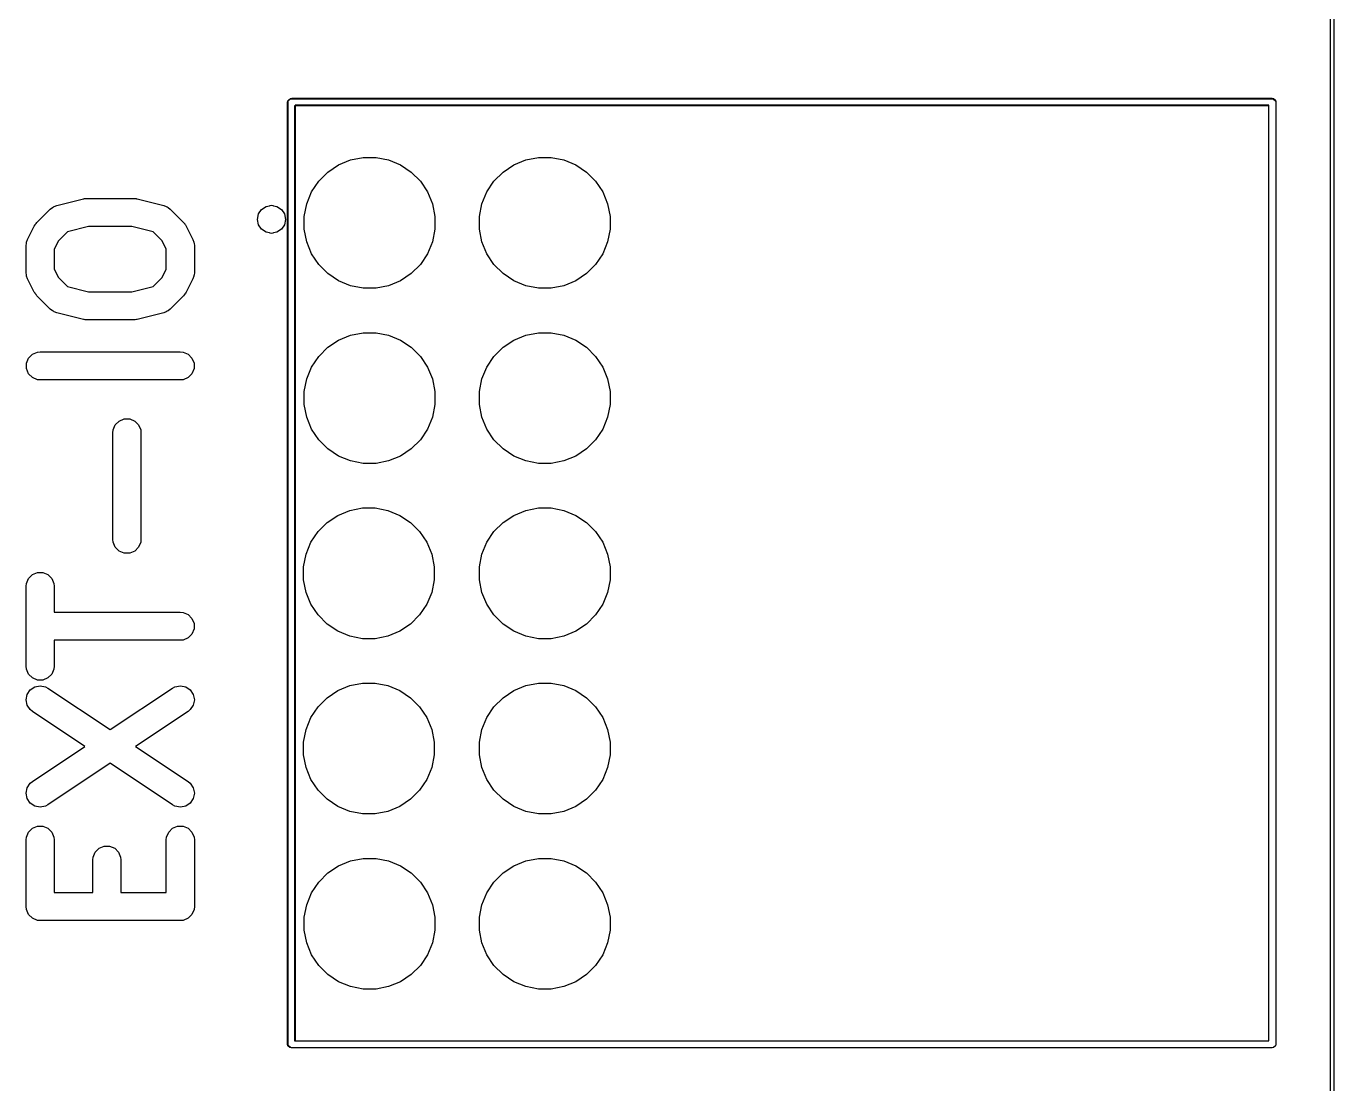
# Model space of a CAD drawing. Header units: inches. Extents: x 0.38 to 8.15, y -7.81 to -0.59.
# Drawn here: x 7.375 to 8.109, y -1.854 to -1.26 of the extents above; entities that cross this region are included whole.
import ezdxf

# ---------------------------------------------------------------- set-up
doc = ezdxf.new("R2010")
doc.units = ezdxf.units.IN
doc.header["$MEASUREMENT"] = 0
for name, color, linetype, true_color in [('B.Cu', 153, 'CONTINUOUS', 0x4d7fc4), ('B.Silkscreen', 31, 'CONTINUOUS', 0xe8b2a7), ('Edge.Cuts', 254, 'CONTINUOUS', 0xd0d2cd), ('F.Cu', 13, 'CONTINUOUS', 0xc83434), ('F.Silkscreen', 41, 'CONTINUOUS', 0xf2eda1)]:
    doc.layers.add(name, color=color, linetype=linetype, true_color=true_color)

msp = doc.modelspace()

# ---------------------------------------------------------------- linework, layer by layer
at = {"layer": 'B.Cu', "linetype": 'CONTINUOUS'}
for p, q in [((7.55012, -1.33772), (7.55681, -1.33496)), ((7.55681, -1.33496), (7.5639, -1.33354)), ((7.5639, -1.33354), (7.57114, -1.33354)), ((7.57114, -1.33354), (7.57823, -1.33496)), ((7.57823, -1.33496), (7.58492, -1.33772)), ((7.64855, -1.33772), (7.65523, -1.33496)), ((7.65523, -1.33496), (7.66233, -1.33354)), ((7.66233, -1.33354), (7.66956, -1.33354)), ((7.66956, -1.33354), (7.67666, -1.33496)), ((7.67666, -1.33496), (7.68334, -1.33772)), ((7.53899, -1.34686), (7.5441, -1.34174)), ((7.5441, -1.34174), (7.55012, -1.33772)), ((7.58492, -1.33772), (7.59093, -1.34174)), ((7.59093, -1.34174), (7.59605, -1.34686)), ((7.63741, -1.34686), (7.64253, -1.34174)), ((7.64253, -1.34174), (7.64855, -1.33772)), ((7.68334, -1.33772), (7.68936, -1.34174)), ((7.68936, -1.34174), (7.69448, -1.34686)), ((7.53497, -1.35288), (7.53899, -1.34686)), ((7.59605, -1.34686), (7.60007, -1.35288)), ((7.63339, -1.35288), (7.63741, -1.34686)), ((7.69448, -1.34686), (7.6985, -1.35288)), ((7.5322, -1.35956), (7.53497, -1.35288)), ((7.60007, -1.35288), (7.60284, -1.35956)), ((7.63062, -1.35956), (7.63339, -1.35288)), ((7.6985, -1.35288), (7.70127, -1.35956)), ((7.53079, -1.36666), (7.5322, -1.35956)), ((7.60284, -1.35956), (7.60425, -1.36666)), ((7.62921, -1.36666), (7.63062, -1.35956)), ((7.70127, -1.35956), (7.70268, -1.36666)), ((7.53079, -1.37389), (7.53079, -1.36666)), ((7.60425, -1.36666), (7.60425, -1.37389)), ((7.62921, -1.37389), (7.62921, -1.36666)), ((7.70268, -1.36666), (7.70268, -1.37389)), ((7.5322, -1.38099), (7.53079, -1.37389)), ((7.53497, -1.38767), (7.5322, -1.38099)), ((7.60284, -1.38099), (7.60007, -1.38767)), ((7.60425, -1.37389), (7.60284, -1.38099)), ((7.63062, -1.38099), (7.62921, -1.37389)), ((7.63339, -1.38767), (7.63062, -1.38099)), ((7.70127, -1.38099), (7.6985, -1.38767)), ((7.70268, -1.37389), (7.70127, -1.38099)), ((7.53899, -1.39369), (7.53497, -1.38767)), ((7.60007, -1.38767), (7.59605, -1.39369)), ((7.63741, -1.39369), (7.63339, -1.38767)), ((7.6985, -1.38767), (7.69448, -1.39369)), ((7.5441, -1.39881), (7.53899, -1.39369)), ((7.59605, -1.39369), (7.59093, -1.39881)), ((7.64253, -1.39881), (7.63741, -1.39369)), ((7.69448, -1.39369), (7.68936, -1.39881)), ((7.55012, -1.40283), (7.5441, -1.39881)), ((7.55681, -1.4056), (7.55012, -1.40283)), ((7.58492, -1.40283), (7.57823, -1.4056)), ((7.59093, -1.39881), (7.58492, -1.40283)), ((7.64855, -1.40283), (7.64253, -1.39881)), ((7.65523, -1.4056), (7.64855, -1.40283)), ((7.68334, -1.40283), (7.67666, -1.4056)), ((7.68936, -1.39881), (7.68334, -1.40283)), ((7.5639, -1.40701), (7.55681, -1.4056)), ((7.57114, -1.40701), (7.5639, -1.40701)), ((7.57823, -1.4056), (7.57114, -1.40701)), ((7.66233, -1.40701), (7.65523, -1.4056)), ((7.66956, -1.40701), (7.66233, -1.40701)), ((7.67666, -1.4056), (7.66956, -1.40701)), ((7.55681, -1.43338), (7.5639, -1.43197)), ((7.5639, -1.43197), (7.57114, -1.43197)), ((7.57114, -1.43197), (7.57823, -1.43338)), ((7.65523, -1.43338), (7.66233, -1.43197)), ((7.66233, -1.43197), (7.66956, -1.43197)), ((7.66956, -1.43197), (7.67666, -1.43338)), ((7.5441, -1.44017), (7.55012, -1.43615)), ((7.55012, -1.43615), (7.55681, -1.43338)), ((7.57823, -1.43338), (7.58492, -1.43615)), ((7.58492, -1.43615), (7.59093, -1.44017)), ((7.64253, -1.44017), (7.64855, -1.43615)), ((7.64855, -1.43615), (7.65523, -1.43338)), ((7.67666, -1.43338), (7.68334, -1.43615)), ((7.68334, -1.43615), (7.68936, -1.44017)), ((7.53497, -1.4513), (7.53899, -1.44529)), ((7.53899, -1.44529), (7.5441, -1.44017)), ((7.59093, -1.44017), (7.59605, -1.44529)), ((7.59605, -1.44529), (7.60007, -1.4513)), ((7.63339, -1.4513), (7.63741, -1.44529)), ((7.63741, -1.44529), (7.64253, -1.44017)), ((7.68936, -1.44017), (7.69448, -1.44529)), ((7.69448, -1.44529), (7.6985, -1.4513)), ((7.5322, -1.45799), (7.53497, -1.4513)), ((7.60007, -1.4513), (7.60284, -1.45799)), ((7.63062, -1.45799), (7.63339, -1.4513)), ((7.6985, -1.4513), (7.70127, -1.45799)), ((7.53079, -1.46508), (7.5322, -1.45799)), ((7.60284, -1.45799), (7.60425, -1.46508)), ((7.62921, -1.46508), (7.63062, -1.45799)), ((7.70127, -1.45799), (7.70268, -1.46508)), ((7.53079, -1.47232), (7.53079, -1.46508)), ((7.60425, -1.46508), (7.60425, -1.47232)), ((7.62921, -1.47232), (7.62921, -1.46508)), ((7.70268, -1.46508), (7.70268, -1.47232)), ((7.5322, -1.47942), (7.53079, -1.47232)), ((7.60425, -1.47232), (7.60284, -1.47942)), ((7.63062, -1.47942), (7.62921, -1.47232)), ((7.70268, -1.47232), (7.70127, -1.47942)), ((7.53497, -1.4861), (7.5322, -1.47942)), ((7.60284, -1.47942), (7.60007, -1.4861)), ((7.63339, -1.4861), (7.63062, -1.47942)), ((7.70127, -1.47942), (7.6985, -1.4861)), ((7.53899, -1.49212), (7.53497, -1.4861)), ((7.60007, -1.4861), (7.59605, -1.49212)), ((7.63741, -1.49212), (7.63339, -1.4861)), ((7.6985, -1.4861), (7.69448, -1.49212)), ((7.5441, -1.49723), (7.53899, -1.49212)), ((7.55012, -1.50125), (7.5441, -1.49723)), ((7.59093, -1.49723), (7.58492, -1.50125)), ((7.59605, -1.49212), (7.59093, -1.49723)), ((7.64253, -1.49723), (7.63741, -1.49212)), ((7.64855, -1.50125), (7.64253, -1.49723)), ((7.68936, -1.49723), (7.68334, -1.50125)), ((7.69448, -1.49212), (7.68936, -1.49723)), ((7.55681, -1.50402), (7.55012, -1.50125)), ((7.5639, -1.50543), (7.55681, -1.50402)), ((7.57114, -1.50543), (7.5639, -1.50543)), ((7.57823, -1.50402), (7.57114, -1.50543)), ((7.58492, -1.50125), (7.57823, -1.50402)), ((7.65523, -1.50402), (7.64855, -1.50125)), ((7.66233, -1.50543), (7.65523, -1.50402)), ((7.66956, -1.50543), (7.66233, -1.50543)), ((7.67666, -1.50402), (7.66956, -1.50543)), ((7.68334, -1.50125), (7.67666, -1.50402)), ((7.54371, -1.53859), (7.54973, -1.53457)), ((7.54973, -1.53457), (7.55641, -1.53181)), ((7.55641, -1.53181), (7.56351, -1.53039)), ((7.56351, -1.53039), (7.57074, -1.53039)), ((7.57074, -1.53039), (7.57784, -1.53181)), ((7.57784, -1.53181), (7.58452, -1.53457)), ((7.58452, -1.53457), (7.59054, -1.53859)), ((7.64253, -1.53859), (7.64855, -1.53457)), ((7.64855, -1.53457), (7.65523, -1.53181)), ((7.65523, -1.53181), (7.66233, -1.53039)), ((7.66233, -1.53039), (7.66956, -1.53039)), ((7.66956, -1.53039), (7.67666, -1.53181)), ((7.67666, -1.53181), (7.68334, -1.53457)), ((7.68334, -1.53457), (7.68936, -1.53859)), ((7.53859, -1.54371), (7.54371, -1.53859)), ((7.59054, -1.53859), (7.59566, -1.54371)), ((7.63741, -1.54371), (7.64253, -1.53859)), ((7.68936, -1.53859), (7.69448, -1.54371)), ((7.53181, -1.55641), (7.53457, -1.54973)), ((7.53457, -1.54973), (7.53859, -1.54371)), ((7.59566, -1.54371), (7.59968, -1.54973)), ((7.59968, -1.54973), (7.60245, -1.55641)), ((7.63062, -1.55641), (7.63339, -1.54973)), ((7.63339, -1.54973), (7.63741, -1.54371)), ((7.69448, -1.54371), (7.6985, -1.54973)), ((7.6985, -1.54973), (7.70127, -1.55641)), ((7.53039, -1.56351), (7.53181, -1.55641)), ((7.60245, -1.55641), (7.60386, -1.56351)), ((7.62921, -1.56351), (7.63062, -1.55641)), ((7.70127, -1.55641), (7.70268, -1.56351)), ((7.53039, -1.57074), (7.53039, -1.56351)), ((7.60386, -1.56351), (7.60386, -1.57074)), ((7.62921, -1.57074), (7.62921, -1.56351)), ((7.70268, -1.56351), (7.70268, -1.57074)), ((7.53181, -1.57784), (7.53039, -1.57074)), ((7.60386, -1.57074), (7.60245, -1.57784)), ((7.63062, -1.57784), (7.62921, -1.57074)), ((7.70268, -1.57074), (7.70127, -1.57784)), ((7.53457, -1.58452), (7.53181, -1.57784)), ((7.60245, -1.57784), (7.59968, -1.58452)), ((7.63339, -1.58452), (7.63062, -1.57784)), ((7.70127, -1.57784), (7.6985, -1.58452)), ((7.53859, -1.59054), (7.53457, -1.58452)), ((7.59968, -1.58452), (7.59566, -1.59054)), ((7.63741, -1.59054), (7.63339, -1.58452)), ((7.6985, -1.58452), (7.69448, -1.59054)), ((7.54371, -1.59566), (7.53859, -1.59054)), ((7.59566, -1.59054), (7.59054, -1.59566)), ((7.64253, -1.59566), (7.63741, -1.59054)), ((7.69448, -1.59054), (7.68936, -1.59566)), ((7.54973, -1.59968), (7.54371, -1.59566)), ((7.55641, -1.60245), (7.54973, -1.59968)), ((7.58452, -1.59968), (7.57784, -1.60245)), ((7.59054, -1.59566), (7.58452, -1.59968)), ((7.64855, -1.59968), (7.64253, -1.59566)), ((7.65523, -1.60245), (7.64855, -1.59968)), ((7.68334, -1.59968), (7.67666, -1.60245)), ((7.68936, -1.59566), (7.68334, -1.59968)), ((7.56351, -1.60386), (7.55641, -1.60245)), ((7.57074, -1.60386), (7.56351, -1.60386)), ((7.57784, -1.60245), (7.57074, -1.60386)), ((7.66233, -1.60386), (7.65523, -1.60245)), ((7.66956, -1.60386), (7.66233, -1.60386)), ((7.67666, -1.60245), (7.66956, -1.60386)), ((7.54973, -1.633), (7.55641, -1.63023)), ((7.55641, -1.63023), (7.56351, -1.62882)), ((7.56351, -1.62882), (7.57074, -1.62882)), ((7.57074, -1.62882), (7.57784, -1.63023)), ((7.57784, -1.63023), (7.58452, -1.633)), ((7.64855, -1.633), (7.65523, -1.63023)), ((7.65523, -1.63023), (7.66233, -1.62882)), ((7.66233, -1.62882), (7.66956, -1.62882)), ((7.66956, -1.62882), (7.67666, -1.63023)), ((7.67666, -1.63023), (7.68334, -1.633)), ((7.53859, -1.64214), (7.54371, -1.63702)), ((7.54371, -1.63702), (7.54973, -1.633)), ((7.58452, -1.633), (7.59054, -1.63702)), ((7.59054, -1.63702), (7.59566, -1.64214)), ((7.63741, -1.64214), (7.64253, -1.63702)), ((7.64253, -1.63702), (7.64855, -1.633)), ((7.68334, -1.633), (7.68936, -1.63702)), ((7.68936, -1.63702), (7.69448, -1.64214)), ((7.53457, -1.64815), (7.53859, -1.64214)), ((7.59566, -1.64214), (7.59968, -1.64815)), ((7.63339, -1.64815), (7.63741, -1.64214)), ((7.69448, -1.64214), (7.6985, -1.64815)), ((7.53181, -1.65484), (7.53457, -1.64815)), ((7.59968, -1.64815), (7.60245, -1.65484)), ((7.63062, -1.65484), (7.63339, -1.64815)), ((7.6985, -1.64815), (7.70127, -1.65484)), ((7.53039, -1.66193), (7.53181, -1.65484)), ((7.60245, -1.65484), (7.60386, -1.66193)), ((7.62921, -1.66193), (7.63062, -1.65484)), ((7.70127, -1.65484), (7.70268, -1.66193)), ((7.53039, -1.66917), (7.53039, -1.66193)), ((7.60386, -1.66193), (7.60386, -1.66917)), ((7.62921, -1.66917), (7.62921, -1.66193)), ((7.70268, -1.66193), (7.70268, -1.66917)), ((7.53181, -1.67627), (7.53039, -1.66917)), ((7.60386, -1.66917), (7.60245, -1.67627)), ((7.63062, -1.67627), (7.62921, -1.66917)), ((7.70268, -1.66917), (7.70127, -1.67627)), ((7.53457, -1.68295), (7.53181, -1.67627)), ((7.60245, -1.67627), (7.59968, -1.68295)), ((7.63339, -1.68295), (7.63062, -1.67627)), ((7.70127, -1.67627), (7.6985, -1.68295)), ((7.53859, -1.68897), (7.53457, -1.68295)), ((7.54371, -1.69408), (7.53859, -1.68897)), ((7.59566, -1.68897), (7.59054, -1.69408)), ((7.59968, -1.68295), (7.59566, -1.68897)), ((7.63741, -1.68897), (7.63339, -1.68295)), ((7.64253, -1.69408), (7.63741, -1.68897)), ((7.69448, -1.68897), (7.68936, -1.69408)), ((7.6985, -1.68295), (7.69448, -1.68897)), ((7.54973, -1.6981), (7.54371, -1.69408)), ((7.59054, -1.69408), (7.58452, -1.6981)), ((7.64855, -1.6981), (7.64253, -1.69408)), ((7.68936, -1.69408), (7.68334, -1.6981)), ((7.55641, -1.70087), (7.54973, -1.6981)), ((7.56351, -1.70228), (7.55641, -1.70087)), ((7.57074, -1.70228), (7.56351, -1.70228)), ((7.57784, -1.70087), (7.57074, -1.70228)), ((7.58452, -1.6981), (7.57784, -1.70087)), ((7.65523, -1.70087), (7.64855, -1.6981)), ((7.66233, -1.70228), (7.65523, -1.70087)), ((7.66956, -1.70228), (7.66233, -1.70228)), ((7.67666, -1.70087), (7.66956, -1.70228)), ((7.68334, -1.6981), (7.67666, -1.70087)), ((7.5441, -1.73544), (7.55012, -1.73143)), ((7.55012, -1.73143), (7.55681, -1.72866)), ((7.55681, -1.72866), (7.5639, -1.72724)), ((7.5639, -1.72724), (7.57114, -1.72724)), ((7.57114, -1.72724), (7.57823, -1.72866)), ((7.57823, -1.72866), (7.58492, -1.73143)), ((7.58492, -1.73143), (7.59093, -1.73544)), ((7.64253, -1.73544), (7.64855, -1.73143)), ((7.64855, -1.73143), (7.65523, -1.72866)), ((7.65523, -1.72866), (7.66233, -1.72724)), ((7.66233, -1.72724), (7.66956, -1.72724)), ((7.66956, -1.72724), (7.67666, -1.72866)), ((7.67666, -1.72866), (7.68334, -1.73143)), ((7.68334, -1.73143), (7.68936, -1.73544)), ((7.53497, -1.74658), (7.53899, -1.74056)), ((7.53899, -1.74056), (7.5441, -1.73544)), ((7.59093, -1.73544), (7.59605, -1.74056)), ((7.59605, -1.74056), (7.60007, -1.74658)), ((7.63339, -1.74658), (7.63741, -1.74056)), ((7.63741, -1.74056), (7.64253, -1.73544)), ((7.68936, -1.73544), (7.69448, -1.74056)), ((7.69448, -1.74056), (7.6985, -1.74658)), ((7.5322, -1.75326), (7.53497, -1.74658)), ((7.60007, -1.74658), (7.60284, -1.75326)), ((7.63062, -1.75326), (7.63339, -1.74658)), ((7.6985, -1.74658), (7.70127, -1.75326)), ((7.53079, -1.76036), (7.5322, -1.75326)), ((7.60284, -1.75326), (7.60425, -1.76036)), ((7.62921, -1.76036), (7.63062, -1.75326)), ((7.70127, -1.75326), (7.70268, -1.76036)), ((7.53079, -1.76759), (7.53079, -1.76036)), ((7.60425, -1.76036), (7.60425, -1.76759)), ((7.62921, -1.76759), (7.62921, -1.76036)), ((7.70268, -1.76036), (7.70268, -1.76759)), ((7.5322, -1.77469), (7.53079, -1.76759)), ((7.60425, -1.76759), (7.60284, -1.77469)), ((7.63062, -1.77469), (7.62921, -1.76759)), ((7.70268, -1.76759), (7.70127, -1.77469)), ((7.53497, -1.78138), (7.5322, -1.77469)), ((7.60284, -1.77469), (7.60007, -1.78138)), ((7.63339, -1.78138), (7.63062, -1.77469)), ((7.70127, -1.77469), (7.6985, -1.78138)), ((7.53899, -1.78739), (7.53497, -1.78138)), ((7.60007, -1.78138), (7.59605, -1.78739)), ((7.63741, -1.78739), (7.63339, -1.78138)), ((7.6985, -1.78138), (7.69448, -1.78739)), ((7.5441, -1.79251), (7.53899, -1.78739)), ((7.55012, -1.79653), (7.5441, -1.79251)), ((7.59093, -1.79251), (7.58492, -1.79653)), ((7.59605, -1.78739), (7.59093, -1.79251)), ((7.64253, -1.79251), (7.63741, -1.78739)), ((7.64855, -1.79653), (7.64253, -1.79251)), ((7.68936, -1.79251), (7.68334, -1.79653)), ((7.69448, -1.78739), (7.68936, -1.79251)), ((7.55681, -1.7993), (7.55012, -1.79653)), ((7.5639, -1.80071), (7.55681, -1.7993)), ((7.57823, -1.7993), (7.57114, -1.80071)), ((7.58492, -1.79653), (7.57823, -1.7993)), ((7.65523, -1.7993), (7.64855, -1.79653)), ((7.66233, -1.80071), (7.65523, -1.7993)), ((7.67666, -1.7993), (7.66956, -1.80071)), ((7.68334, -1.79653), (7.67666, -1.7993)), ((7.57114, -1.80071), (7.5639, -1.80071)), ((7.66956, -1.80071), (7.66233, -1.80071))]:
    msp.add_line(p, q, dxfattribs=at)
at = {"layer": 'B.Silkscreen', "linetype": 'CONTINUOUS'}
for p, q in [((7.522, -1.30141), (7.52307, -1.30035)), ((7.52307, -1.30035), (7.52382, -1.3002)), ((7.52382, -1.3002), (8.07461, -1.3002)), ((8.07461, -1.3002), (8.07536, -1.30035)), ((8.07536, -1.30035), (8.07642, -1.30141)), ((7.52185, -1.30217), (7.522, -1.30141)), ((7.52185, -1.83169), (7.52185, -1.30217)), ((7.52579, -1.30413), (7.52579, -1.82972)), ((8.07264, -1.30413), (7.52579, -1.30413)), ((8.07264, -1.82972), (8.07264, -1.30413)), ((8.07642, -1.30141), (8.07657, -1.30217)), ((8.07657, -1.30217), (8.07657, -1.83169)), ((7.522, -1.83245), (7.52185, -1.83169)), ((7.52307, -1.83351), (7.522, -1.83245)), ((7.52382, -1.83366), (7.52307, -1.83351)), ((8.07461, -1.83366), (7.52382, -1.83366)), ((7.52579, -1.82972), (8.07264, -1.82972)), ((8.07536, -1.83351), (8.07461, -1.83366)), ((8.07642, -1.83245), (8.07536, -1.83351)), ((8.07657, -1.83169), (8.07642, -1.83245))]:
    msp.add_line(p, q, dxfattribs=at)
at = {"layer": 'Edge.Cuts', "linetype": 'CONTINUOUS'}
for p, q in [((8.10728, -7.81201), (8.10728, -0.59154)), ((8.10925, -0.59055), (8.10925, -7.81299))]:
    msp.add_line(p, q, dxfattribs=at)
at = {"layer": 'F.Cu', "linetype": 'CONTINUOUS'}
for p, q in [((7.55012, -1.33772), (7.55681, -1.33496)), ((7.55681, -1.33496), (7.5639, -1.33354)), ((7.5639, -1.33354), (7.57114, -1.33354)), ((7.57114, -1.33354), (7.57823, -1.33496)), ((7.57823, -1.33496), (7.58492, -1.33772)), ((7.64855, -1.33772), (7.65523, -1.33496)), ((7.65523, -1.33496), (7.66233, -1.33354)), ((7.66233, -1.33354), (7.66956, -1.33354)), ((7.66956, -1.33354), (7.67666, -1.33496)), ((7.67666, -1.33496), (7.68334, -1.33772)), ((7.53899, -1.34686), (7.5441, -1.34174)), ((7.5441, -1.34174), (7.55012, -1.33772)), ((7.58492, -1.33772), (7.59093, -1.34174)), ((7.59093, -1.34174), (7.59605, -1.34686)), ((7.63741, -1.34686), (7.64253, -1.34174)), ((7.64253, -1.34174), (7.64855, -1.33772)), ((7.68334, -1.33772), (7.68936, -1.34174)), ((7.68936, -1.34174), (7.69448, -1.34686)), ((7.53497, -1.35288), (7.53899, -1.34686)), ((7.59605, -1.34686), (7.60007, -1.35288)), ((7.63339, -1.35288), (7.63741, -1.34686)), ((7.69448, -1.34686), (7.6985, -1.35288)), ((7.5322, -1.35956), (7.53497, -1.35288)), ((7.60007, -1.35288), (7.60284, -1.35956)), ((7.63062, -1.35956), (7.63339, -1.35288)), ((7.6985, -1.35288), (7.70127, -1.35956)), ((7.53079, -1.36666), (7.5322, -1.35956)), ((7.60284, -1.35956), (7.60425, -1.36666)), ((7.62921, -1.36666), (7.63062, -1.35956)), ((7.70127, -1.35956), (7.70268, -1.36666)), ((7.53079, -1.37389), (7.53079, -1.36666)), ((7.60425, -1.36666), (7.60425, -1.37389)), ((7.62921, -1.37389), (7.62921, -1.36666)), ((7.70268, -1.36666), (7.70268, -1.37389)), ((7.5322, -1.38099), (7.53079, -1.37389)), ((7.53497, -1.38767), (7.5322, -1.38099)), ((7.60284, -1.38099), (7.60007, -1.38767)), ((7.60425, -1.37389), (7.60284, -1.38099)), ((7.63062, -1.38099), (7.62921, -1.37389)), ((7.63339, -1.38767), (7.63062, -1.38099)), ((7.70127, -1.38099), (7.6985, -1.38767)), ((7.70268, -1.37389), (7.70127, -1.38099)), ((7.53899, -1.39369), (7.53497, -1.38767)), ((7.60007, -1.38767), (7.59605, -1.39369)), ((7.63741, -1.39369), (7.63339, -1.38767)), ((7.6985, -1.38767), (7.69448, -1.39369)), ((7.5441, -1.39881), (7.53899, -1.39369)), ((7.59605, -1.39369), (7.59093, -1.39881)), ((7.64253, -1.39881), (7.63741, -1.39369)), ((7.69448, -1.39369), (7.68936, -1.39881)), ((7.55012, -1.40283), (7.5441, -1.39881)), ((7.55681, -1.4056), (7.55012, -1.40283)), ((7.58492, -1.40283), (7.57823, -1.4056)), ((7.59093, -1.39881), (7.58492, -1.40283)), ((7.64855, -1.40283), (7.64253, -1.39881)), ((7.65523, -1.4056), (7.64855, -1.40283)), ((7.68334, -1.40283), (7.67666, -1.4056)), ((7.68936, -1.39881), (7.68334, -1.40283)), ((7.5639, -1.40701), (7.55681, -1.4056)), ((7.57114, -1.40701), (7.5639, -1.40701)), ((7.57823, -1.4056), (7.57114, -1.40701)), ((7.66233, -1.40701), (7.65523, -1.4056)), ((7.66956, -1.40701), (7.66233, -1.40701)), ((7.67666, -1.4056), (7.66956, -1.40701)), ((7.55681, -1.43338), (7.5639, -1.43197)), ((7.5639, -1.43197), (7.57114, -1.43197)), ((7.57114, -1.43197), (7.57823, -1.43338)), ((7.65523, -1.43338), (7.66233, -1.43197)), ((7.66233, -1.43197), (7.66956, -1.43197)), ((7.66956, -1.43197), (7.67666, -1.43338)), ((7.5441, -1.44017), (7.55012, -1.43615)), ((7.55012, -1.43615), (7.55681, -1.43338)), ((7.57823, -1.43338), (7.58492, -1.43615)), ((7.58492, -1.43615), (7.59093, -1.44017)), ((7.64253, -1.44017), (7.64855, -1.43615)), ((7.64855, -1.43615), (7.65523, -1.43338)), ((7.67666, -1.43338), (7.68334, -1.43615)), ((7.68334, -1.43615), (7.68936, -1.44017)), ((7.53497, -1.4513), (7.53899, -1.44529)), ((7.53899, -1.44529), (7.5441, -1.44017)), ((7.59093, -1.44017), (7.59605, -1.44529)), ((7.59605, -1.44529), (7.60007, -1.4513)), ((7.63339, -1.4513), (7.63741, -1.44529)), ((7.63741, -1.44529), (7.64253, -1.44017)), ((7.68936, -1.44017), (7.69448, -1.44529)), ((7.69448, -1.44529), (7.6985, -1.4513)), ((7.5322, -1.45799), (7.53497, -1.4513)), ((7.60007, -1.4513), (7.60284, -1.45799)), ((7.63062, -1.45799), (7.63339, -1.4513)), ((7.6985, -1.4513), (7.70127, -1.45799)), ((7.53079, -1.46508), (7.5322, -1.45799)), ((7.60284, -1.45799), (7.60425, -1.46508)), ((7.62921, -1.46508), (7.63062, -1.45799)), ((7.70127, -1.45799), (7.70268, -1.46508)), ((7.53079, -1.47232), (7.53079, -1.46508)), ((7.60425, -1.46508), (7.60425, -1.47232)), ((7.62921, -1.47232), (7.62921, -1.46508)), ((7.70268, -1.46508), (7.70268, -1.47232)), ((7.5322, -1.47942), (7.53079, -1.47232)), ((7.60425, -1.47232), (7.60284, -1.47942)), ((7.63062, -1.47942), (7.62921, -1.47232)), ((7.70268, -1.47232), (7.70127, -1.47942)), ((7.53497, -1.4861), (7.5322, -1.47942)), ((7.60284, -1.47942), (7.60007, -1.4861)), ((7.63339, -1.4861), (7.63062, -1.47942)), ((7.70127, -1.47942), (7.6985, -1.4861)), ((7.53899, -1.49212), (7.53497, -1.4861)), ((7.60007, -1.4861), (7.59605, -1.49212)), ((7.63741, -1.49212), (7.63339, -1.4861)), ((7.6985, -1.4861), (7.69448, -1.49212)), ((7.5441, -1.49723), (7.53899, -1.49212)), ((7.55012, -1.50125), (7.5441, -1.49723)), ((7.59093, -1.49723), (7.58492, -1.50125)), ((7.59605, -1.49212), (7.59093, -1.49723)), ((7.64253, -1.49723), (7.63741, -1.49212)), ((7.64855, -1.50125), (7.64253, -1.49723)), ((7.68936, -1.49723), (7.68334, -1.50125)), ((7.69448, -1.49212), (7.68936, -1.49723)), ((7.55681, -1.50402), (7.55012, -1.50125)), ((7.5639, -1.50543), (7.55681, -1.50402)), ((7.57114, -1.50543), (7.5639, -1.50543)), ((7.57823, -1.50402), (7.57114, -1.50543)), ((7.58492, -1.50125), (7.57823, -1.50402)), ((7.65523, -1.50402), (7.64855, -1.50125)), ((7.66233, -1.50543), (7.65523, -1.50402)), ((7.66956, -1.50543), (7.66233, -1.50543)), ((7.67666, -1.50402), (7.66956, -1.50543)), ((7.68334, -1.50125), (7.67666, -1.50402)), ((7.54371, -1.53859), (7.54973, -1.53457)), ((7.54973, -1.53457), (7.55641, -1.53181)), ((7.55641, -1.53181), (7.56351, -1.53039)), ((7.56351, -1.53039), (7.57074, -1.53039)), ((7.57074, -1.53039), (7.57784, -1.53181)), ((7.57784, -1.53181), (7.58452, -1.53457)), ((7.58452, -1.53457), (7.59054, -1.53859)), ((7.64253, -1.53859), (7.64855, -1.53457)), ((7.64855, -1.53457), (7.65523, -1.53181)), ((7.65523, -1.53181), (7.66233, -1.53039)), ((7.66233, -1.53039), (7.66956, -1.53039)), ((7.66956, -1.53039), (7.67666, -1.53181)), ((7.67666, -1.53181), (7.68334, -1.53457)), ((7.68334, -1.53457), (7.68936, -1.53859)), ((7.53859, -1.54371), (7.54371, -1.53859)), ((7.59054, -1.53859), (7.59566, -1.54371)), ((7.63741, -1.54371), (7.64253, -1.53859)), ((7.68936, -1.53859), (7.69448, -1.54371)), ((7.53181, -1.55641), (7.53457, -1.54973)), ((7.53457, -1.54973), (7.53859, -1.54371)), ((7.59566, -1.54371), (7.59968, -1.54973)), ((7.59968, -1.54973), (7.60245, -1.55641)), ((7.63062, -1.55641), (7.63339, -1.54973)), ((7.63339, -1.54973), (7.63741, -1.54371)), ((7.69448, -1.54371), (7.6985, -1.54973)), ((7.6985, -1.54973), (7.70127, -1.55641)), ((7.53039, -1.56351), (7.53181, -1.55641)), ((7.60245, -1.55641), (7.60386, -1.56351)), ((7.62921, -1.56351), (7.63062, -1.55641)), ((7.70127, -1.55641), (7.70268, -1.56351)), ((7.53039, -1.57074), (7.53039, -1.56351)), ((7.60386, -1.56351), (7.60386, -1.57074)), ((7.62921, -1.57074), (7.62921, -1.56351)), ((7.70268, -1.56351), (7.70268, -1.57074)), ((7.53181, -1.57784), (7.53039, -1.57074)), ((7.60386, -1.57074), (7.60245, -1.57784)), ((7.63062, -1.57784), (7.62921, -1.57074)), ((7.70268, -1.57074), (7.70127, -1.57784)), ((7.53457, -1.58452), (7.53181, -1.57784)), ((7.60245, -1.57784), (7.59968, -1.58452)), ((7.63339, -1.58452), (7.63062, -1.57784)), ((7.70127, -1.57784), (7.6985, -1.58452)), ((7.53859, -1.59054), (7.53457, -1.58452)), ((7.59968, -1.58452), (7.59566, -1.59054)), ((7.63741, -1.59054), (7.63339, -1.58452)), ((7.6985, -1.58452), (7.69448, -1.59054)), ((7.54371, -1.59566), (7.53859, -1.59054)), ((7.59566, -1.59054), (7.59054, -1.59566)), ((7.64253, -1.59566), (7.63741, -1.59054)), ((7.69448, -1.59054), (7.68936, -1.59566)), ((7.54973, -1.59968), (7.54371, -1.59566)), ((7.55641, -1.60245), (7.54973, -1.59968)), ((7.58452, -1.59968), (7.57784, -1.60245)), ((7.59054, -1.59566), (7.58452, -1.59968)), ((7.64855, -1.59968), (7.64253, -1.59566)), ((7.65523, -1.60245), (7.64855, -1.59968)), ((7.68334, -1.59968), (7.67666, -1.60245)), ((7.68936, -1.59566), (7.68334, -1.59968)), ((7.56351, -1.60386), (7.55641, -1.60245)), ((7.57074, -1.60386), (7.56351, -1.60386)), ((7.57784, -1.60245), (7.57074, -1.60386)), ((7.66233, -1.60386), (7.65523, -1.60245)), ((7.66956, -1.60386), (7.66233, -1.60386)), ((7.67666, -1.60245), (7.66956, -1.60386)), ((7.54973, -1.633), (7.55641, -1.63023)), ((7.55641, -1.63023), (7.56351, -1.62882)), ((7.56351, -1.62882), (7.57074, -1.62882)), ((7.57074, -1.62882), (7.57784, -1.63023)), ((7.57784, -1.63023), (7.58452, -1.633)), ((7.64855, -1.633), (7.65523, -1.63023)), ((7.65523, -1.63023), (7.66233, -1.62882)), ((7.66233, -1.62882), (7.66956, -1.62882)), ((7.66956, -1.62882), (7.67666, -1.63023)), ((7.67666, -1.63023), (7.68334, -1.633)), ((7.53859, -1.64214), (7.54371, -1.63702)), ((7.54371, -1.63702), (7.54973, -1.633)), ((7.58452, -1.633), (7.59054, -1.63702)), ((7.59054, -1.63702), (7.59566, -1.64214)), ((7.63741, -1.64214), (7.64253, -1.63702)), ((7.64253, -1.63702), (7.64855, -1.633)), ((7.68334, -1.633), (7.68936, -1.63702)), ((7.68936, -1.63702), (7.69448, -1.64214)), ((7.53457, -1.64815), (7.53859, -1.64214)), ((7.59566, -1.64214), (7.59968, -1.64815)), ((7.63339, -1.64815), (7.63741, -1.64214)), ((7.69448, -1.64214), (7.6985, -1.64815)), ((7.53181, -1.65484), (7.53457, -1.64815)), ((7.59968, -1.64815), (7.60245, -1.65484)), ((7.63062, -1.65484), (7.63339, -1.64815)), ((7.6985, -1.64815), (7.70127, -1.65484)), ((7.53039, -1.66193), (7.53181, -1.65484)), ((7.60245, -1.65484), (7.60386, -1.66193)), ((7.62921, -1.66193), (7.63062, -1.65484)), ((7.70127, -1.65484), (7.70268, -1.66193)), ((7.53039, -1.66917), (7.53039, -1.66193)), ((7.60386, -1.66193), (7.60386, -1.66917)), ((7.62921, -1.66917), (7.62921, -1.66193)), ((7.70268, -1.66193), (7.70268, -1.66917)), ((7.53181, -1.67627), (7.53039, -1.66917)), ((7.60386, -1.66917), (7.60245, -1.67627)), ((7.63062, -1.67627), (7.62921, -1.66917)), ((7.70268, -1.66917), (7.70127, -1.67627)), ((7.53457, -1.68295), (7.53181, -1.67627)), ((7.60245, -1.67627), (7.59968, -1.68295)), ((7.63339, -1.68295), (7.63062, -1.67627)), ((7.70127, -1.67627), (7.6985, -1.68295)), ((7.53859, -1.68897), (7.53457, -1.68295)), ((7.54371, -1.69408), (7.53859, -1.68897)), ((7.59566, -1.68897), (7.59054, -1.69408)), ((7.59968, -1.68295), (7.59566, -1.68897)), ((7.63741, -1.68897), (7.63339, -1.68295)), ((7.64253, -1.69408), (7.63741, -1.68897)), ((7.69448, -1.68897), (7.68936, -1.69408)), ((7.6985, -1.68295), (7.69448, -1.68897)), ((7.54973, -1.6981), (7.54371, -1.69408)), ((7.59054, -1.69408), (7.58452, -1.6981)), ((7.64855, -1.6981), (7.64253, -1.69408)), ((7.68936, -1.69408), (7.68334, -1.6981)), ((7.55641, -1.70087), (7.54973, -1.6981)), ((7.56351, -1.70228), (7.55641, -1.70087)), ((7.57074, -1.70228), (7.56351, -1.70228)), ((7.57784, -1.70087), (7.57074, -1.70228)), ((7.58452, -1.6981), (7.57784, -1.70087)), ((7.65523, -1.70087), (7.64855, -1.6981)), ((7.66233, -1.70228), (7.65523, -1.70087)), ((7.66956, -1.70228), (7.66233, -1.70228)), ((7.67666, -1.70087), (7.66956, -1.70228)), ((7.68334, -1.6981), (7.67666, -1.70087)), ((7.5441, -1.73544), (7.55012, -1.73143)), ((7.55012, -1.73143), (7.55681, -1.72866)), ((7.55681, -1.72866), (7.5639, -1.72724)), ((7.5639, -1.72724), (7.57114, -1.72724)), ((7.57114, -1.72724), (7.57823, -1.72866)), ((7.57823, -1.72866), (7.58492, -1.73143)), ((7.58492, -1.73143), (7.59093, -1.73544)), ((7.64253, -1.73544), (7.64855, -1.73143)), ((7.64855, -1.73143), (7.65523, -1.72866)), ((7.65523, -1.72866), (7.66233, -1.72724)), ((7.66233, -1.72724), (7.66956, -1.72724)), ((7.66956, -1.72724), (7.67666, -1.72866)), ((7.67666, -1.72866), (7.68334, -1.73143)), ((7.68334, -1.73143), (7.68936, -1.73544)), ((7.53497, -1.74658), (7.53899, -1.74056)), ((7.53899, -1.74056), (7.5441, -1.73544)), ((7.59093, -1.73544), (7.59605, -1.74056)), ((7.59605, -1.74056), (7.60007, -1.74658)), ((7.63339, -1.74658), (7.63741, -1.74056)), ((7.63741, -1.74056), (7.64253, -1.73544)), ((7.68936, -1.73544), (7.69448, -1.74056)), ((7.69448, -1.74056), (7.6985, -1.74658)), ((7.5322, -1.75326), (7.53497, -1.74658)), ((7.60007, -1.74658), (7.60284, -1.75326)), ((7.63062, -1.75326), (7.63339, -1.74658)), ((7.6985, -1.74658), (7.70127, -1.75326)), ((7.53079, -1.76036), (7.5322, -1.75326)), ((7.60284, -1.75326), (7.60425, -1.76036)), ((7.62921, -1.76036), (7.63062, -1.75326)), ((7.70127, -1.75326), (7.70268, -1.76036)), ((7.53079, -1.76759), (7.53079, -1.76036)), ((7.60425, -1.76036), (7.60425, -1.76759)), ((7.62921, -1.76759), (7.62921, -1.76036)), ((7.70268, -1.76036), (7.70268, -1.76759)), ((7.5322, -1.77469), (7.53079, -1.76759)), ((7.60425, -1.76759), (7.60284, -1.77469)), ((7.63062, -1.77469), (7.62921, -1.76759)), ((7.70268, -1.76759), (7.70127, -1.77469)), ((7.53497, -1.78138), (7.5322, -1.77469)), ((7.60284, -1.77469), (7.60007, -1.78138)), ((7.63339, -1.78138), (7.63062, -1.77469)), ((7.70127, -1.77469), (7.6985, -1.78138)), ((7.53899, -1.78739), (7.53497, -1.78138)), ((7.60007, -1.78138), (7.59605, -1.78739)), ((7.63741, -1.78739), (7.63339, -1.78138)), ((7.6985, -1.78138), (7.69448, -1.78739)), ((7.5441, -1.79251), (7.53899, -1.78739)), ((7.55012, -1.79653), (7.5441, -1.79251)), ((7.59093, -1.79251), (7.58492, -1.79653)), ((7.59605, -1.78739), (7.59093, -1.79251)), ((7.64253, -1.79251), (7.63741, -1.78739)), ((7.64855, -1.79653), (7.64253, -1.79251)), ((7.68936, -1.79251), (7.68334, -1.79653)), ((7.69448, -1.78739), (7.68936, -1.79251)), ((7.55681, -1.7993), (7.55012, -1.79653)), ((7.5639, -1.80071), (7.55681, -1.7993)), ((7.57823, -1.7993), (7.57114, -1.80071)), ((7.58492, -1.79653), (7.57823, -1.7993)), ((7.65523, -1.7993), (7.64855, -1.79653)), ((7.66233, -1.80071), (7.65523, -1.7993)), ((7.67666, -1.7993), (7.66956, -1.80071)), ((7.68334, -1.79653), (7.67666, -1.7993)), ((7.57114, -1.80071), (7.5639, -1.80071)), ((7.66956, -1.80071), (7.66233, -1.80071))]:
    msp.add_line(p, q, dxfattribs=at)
at = {"layer": 'F.Silkscreen', "linetype": 'CONTINUOUS'}
for p, q in [((7.52146, -1.30256), (7.52161, -1.30181)), ((7.52146, -1.83169), (7.52146, -1.30256)), ((7.52161, -1.30181), (7.52267, -1.30074)), ((7.52267, -1.30074), (7.52343, -1.30059)), ((7.52343, -1.30059), (8.07461, -1.30059)), ((7.52539, -1.30453), (7.52539, -1.82972)), ((8.07264, -1.30453), (7.52539, -1.30453)), ((8.07264, -1.82972), (8.07264, -1.30453)), ((8.07461, -1.30059), (8.07536, -1.30074)), ((8.07536, -1.30074), (8.07642, -1.30181)), ((8.07642, -1.30181), (8.07657, -1.30256)), ((8.07657, -1.30256), (8.07657, -1.83169)), ((7.3918, -1.36052), (7.4068, -1.35677)), ((7.4068, -1.35677), (7.40706, -1.35673)), ((7.40706, -1.35673), (7.40717, -1.35668)), ((7.40717, -1.35668), (7.40775, -1.35663)), ((7.40775, -1.35663), (7.40832, -1.35654)), ((7.40832, -1.35654), (7.40844, -1.35656)), ((7.40844, -1.35656), (7.4087, -1.35653)), ((7.4087, -1.35653), (7.43495, -1.35653)), ((7.43495, -1.35653), (7.43522, -1.35656)), ((7.43522, -1.35656), (7.43533, -1.35654)), ((7.43533, -1.35654), (7.43591, -1.35663)), ((7.43591, -1.35663), (7.43649, -1.35668)), ((7.43649, -1.35668), (7.43659, -1.35673)), ((7.43659, -1.35673), (7.43686, -1.35677)), ((7.43686, -1.35677), (7.45186, -1.36052)), ((7.38064, -1.37009), (7.38814, -1.36259)), ((7.38814, -1.36259), (7.38933, -1.36161)), ((7.38933, -1.36161), (7.38987, -1.36138)), ((7.38987, -1.36138), (7.39034, -1.36104)), ((7.39034, -1.36104), (7.3918, -1.36052)), ((7.45186, -1.36052), (7.45331, -1.36104)), ((7.45331, -1.36104), (7.45378, -1.36138)), ((7.45378, -1.36138), (7.45432, -1.36161)), ((7.45432, -1.36161), (7.45552, -1.36259)), ((7.45552, -1.36259), (7.46302, -1.37009)), ((7.50453, -1.36831), (7.50513, -1.36529)), ((7.50513, -1.36529), (7.50683, -1.36274)), ((7.50683, -1.36274), (7.50939, -1.36103)), ((7.50939, -1.36103), (7.51128, -1.36066)), ((7.51128, -1.36066), (7.51163, -1.36051)), ((7.51163, -1.36051), (7.5124, -1.36043)), ((7.5124, -1.36043), (7.51317, -1.36051)), ((7.51317, -1.36051), (7.51353, -1.36066)), ((7.51353, -1.36066), (7.51541, -1.36103)), ((7.51541, -1.36103), (7.51797, -1.36274)), ((7.51797, -1.36274), (7.51968, -1.36529)), ((7.51968, -1.36529), (7.52028, -1.36831)), ((7.37542, -1.37963), (7.37916, -1.37213)), ((7.37916, -1.37213), (7.37958, -1.37147)), ((7.37958, -1.37147), (7.37966, -1.37128)), ((7.37966, -1.37128), (7.37984, -1.37106)), ((7.37984, -1.37106), (7.37999, -1.37083)), ((7.37999, -1.37083), (7.38014, -1.37069)), ((7.38014, -1.37069), (7.38064, -1.37009)), ((7.40967, -1.37228), (7.39773, -1.37526)), ((7.43398, -1.37228), (7.40967, -1.37228)), ((7.44592, -1.37526), (7.43398, -1.37228)), ((7.46302, -1.37009), (7.46351, -1.37069)), ((7.46351, -1.37069), (7.46367, -1.37083)), ((7.46367, -1.37083), (7.46382, -1.37106)), ((7.46382, -1.37106), (7.464, -1.37128)), ((7.464, -1.37128), (7.46408, -1.37147)), ((7.46408, -1.37147), (7.46449, -1.37213)), ((7.46449, -1.37213), (7.46824, -1.37963)), ((7.50513, -1.37132), (7.50453, -1.36831)), ((7.50683, -1.37387), (7.50513, -1.37132)), ((7.51968, -1.37132), (7.51797, -1.37387)), ((7.52028, -1.36831), (7.51968, -1.37132)), ((7.37484, -1.38136), (7.37486, -1.38107)), ((7.37486, -1.38107), (7.37542, -1.37963)), ((7.39268, -1.38032), (7.39033, -1.38501)), ((7.39773, -1.37526), (7.39268, -1.38032)), ((7.45098, -1.38032), (7.44592, -1.37526)), ((7.45332, -1.38501), (7.45098, -1.38032)), ((7.46824, -1.37963), (7.46879, -1.38107)), ((7.46879, -1.38107), (7.46881, -1.38136)), ((7.50939, -1.37558), (7.50683, -1.37387)), ((7.51128, -1.37596), (7.50939, -1.37558)), ((7.51163, -1.37611), (7.51128, -1.37596)), ((7.5124, -1.37618), (7.51163, -1.37611)), ((7.51317, -1.37611), (7.5124, -1.37618)), ((7.51353, -1.37596), (7.51317, -1.37611)), ((7.51541, -1.37558), (7.51353, -1.37596)), ((7.51797, -1.37387), (7.51541, -1.37558)), ((7.37458, -1.38315), (7.37474, -1.38162)), ((7.37458, -1.39815), (7.37458, -1.38315)), ((7.37474, -1.38162), (7.37484, -1.38136)), ((7.39033, -1.38501), (7.39033, -1.39629)), ((7.45332, -1.39629), (7.45332, -1.38501)), ((7.46881, -1.38136), (7.46892, -1.38162)), ((7.46892, -1.38162), (7.46907, -1.38315)), ((7.46907, -1.38315), (7.46907, -1.39815)), ((7.37474, -1.39969), (7.37458, -1.39815)), ((7.37484, -1.39995), (7.37474, -1.39969)), ((7.37486, -1.40023), (7.37484, -1.39995)), ((7.37542, -1.40167), (7.37486, -1.40023)), ((7.37916, -1.40917), (7.37542, -1.40167)), ((7.39033, -1.39629), (7.39268, -1.40099)), ((7.39268, -1.40099), (7.39773, -1.40604)), ((7.44592, -1.40604), (7.45098, -1.40099)), ((7.45098, -1.40099), (7.45332, -1.39629)), ((7.46824, -1.40167), (7.46449, -1.40917)), ((7.46879, -1.40023), (7.46824, -1.40167)), ((7.46881, -1.39995), (7.46879, -1.40023)), ((7.46892, -1.39969), (7.46881, -1.39995)), ((7.46907, -1.39815), (7.46892, -1.39969)), ((7.37958, -1.40983), (7.37916, -1.40917)), ((7.37966, -1.41002), (7.37958, -1.40983)), ((7.37984, -1.41024), (7.37966, -1.41002)), ((7.37999, -1.41048), (7.37984, -1.41024)), ((7.38014, -1.41061), (7.37999, -1.41048)), ((7.39773, -1.40604), (7.40967, -1.40902)), ((7.40967, -1.40902), (7.43398, -1.40902)), ((7.43398, -1.40902), (7.44592, -1.40604)), ((7.46367, -1.41048), (7.46351, -1.41061)), ((7.46382, -1.41024), (7.46367, -1.41048)), ((7.464, -1.41002), (7.46382, -1.41024)), ((7.46408, -1.40983), (7.464, -1.41002)), ((7.46449, -1.40917), (7.46408, -1.40983)), ((7.38064, -1.41122), (7.38014, -1.41061)), ((7.38814, -1.41872), (7.38064, -1.41122)), ((7.46302, -1.41122), (7.45552, -1.41872)), ((7.46351, -1.41061), (7.46302, -1.41122)), ((7.38933, -1.4197), (7.38814, -1.41872)), ((7.38987, -1.41992), (7.38933, -1.4197)), ((7.39034, -1.42027), (7.38987, -1.41992)), ((7.3918, -1.42079), (7.39034, -1.42027)), ((7.4068, -1.42454), (7.3918, -1.42079)), ((7.40706, -1.42458), (7.4068, -1.42454)), ((7.40717, -1.42462), (7.40706, -1.42458)), ((7.40775, -1.42468), (7.40717, -1.42462)), ((7.40832, -1.42476), (7.40775, -1.42468)), ((7.40844, -1.42475), (7.40832, -1.42476)), ((7.4087, -1.42477), (7.40844, -1.42475)), ((7.43495, -1.42477), (7.4087, -1.42477)), ((7.43522, -1.42475), (7.43495, -1.42477)), ((7.43533, -1.42476), (7.43522, -1.42475)), ((7.43591, -1.42468), (7.43533, -1.42476)), ((7.43649, -1.42462), (7.43591, -1.42468)), ((7.43659, -1.42458), (7.43649, -1.42462)), ((7.43686, -1.42454), (7.43659, -1.42458)), ((7.45186, -1.42079), (7.43686, -1.42454)), ((7.45331, -1.42027), (7.45186, -1.42079)), ((7.45378, -1.41992), (7.45331, -1.42027)), ((7.45432, -1.4197), (7.45378, -1.41992)), ((7.45552, -1.41872), (7.45432, -1.4197)), ((7.37474, -1.44911), (7.37591, -1.44627)), ((7.37591, -1.44627), (7.37808, -1.4441)), ((7.37808, -1.4441), (7.38092, -1.44292)), ((7.38092, -1.44292), (7.38246, -1.44277)), ((7.38246, -1.44277), (7.4612, -1.44277)), ((7.4612, -1.44277), (7.46273, -1.44292)), ((7.46273, -1.44292), (7.46557, -1.4441)), ((7.46557, -1.4441), (7.46775, -1.44627)), ((7.46775, -1.44627), (7.46892, -1.44911)), ((7.37474, -1.45218), (7.37474, -1.44911)), ((7.37591, -1.45502), (7.37474, -1.45218)), ((7.46892, -1.45218), (7.46775, -1.45502)), ((7.46892, -1.44911), (7.46892, -1.45218)), ((7.37808, -1.45719), (7.37591, -1.45502)), ((7.38092, -1.45837), (7.37808, -1.45719)), ((7.38246, -1.45852), (7.38092, -1.45837)), ((7.4612, -1.45852), (7.38246, -1.45852)), ((7.46273, -1.45837), (7.4612, -1.45852)), ((7.46557, -1.45719), (7.46273, -1.45837)), ((7.46775, -1.45502), (7.46557, -1.45719)), ((7.42348, -1.4866), (7.42466, -1.48377)), ((7.42466, -1.48377), (7.42683, -1.48159)), ((7.42683, -1.48159), (7.42967, -1.48042)), ((7.42967, -1.48042), (7.43274, -1.48042)), ((7.43274, -1.48042), (7.43558, -1.48159)), ((7.43558, -1.48159), (7.43775, -1.48377)), ((7.43775, -1.48377), (7.43892, -1.4866)), ((7.42333, -1.48814), (7.42348, -1.4866)), ((7.42333, -1.54813), (7.42333, -1.48814)), ((7.43892, -1.4866), (7.43908, -1.48814)), ((7.43908, -1.48814), (7.43908, -1.54813)), ((7.42348, -1.54967), (7.42333, -1.54813)), ((7.42466, -1.55251), (7.42348, -1.54967)), ((7.43892, -1.54967), (7.43775, -1.55251)), ((7.43908, -1.54813), (7.43892, -1.54967)), ((7.42683, -1.55468), (7.42466, -1.55251)), ((7.42967, -1.55585), (7.42683, -1.55468)), ((7.43274, -1.55585), (7.42967, -1.55585)), ((7.43558, -1.55468), (7.43274, -1.55585)), ((7.43775, -1.55251), (7.43558, -1.55468)), ((7.37474, -1.57284), (7.37591, -1.57)), ((7.37591, -1.57), (7.37808, -1.56783)), ((7.37808, -1.56783), (7.38092, -1.56666)), ((7.38092, -1.56666), (7.38399, -1.56666)), ((7.38399, -1.56666), (7.38683, -1.56783)), ((7.38683, -1.56783), (7.38901, -1.57)), ((7.38901, -1.57), (7.39018, -1.57284)), ((7.37458, -1.57438), (7.37474, -1.57284)), ((7.37458, -1.61937), (7.37458, -1.57438)), ((7.39018, -1.57284), (7.39033, -1.57438)), ((7.39033, -1.57438), (7.39033, -1.589)), ((7.39033, -1.589), (7.4612, -1.589)), ((7.4612, -1.589), (7.46273, -1.58915)), ((7.46273, -1.58915), (7.46557, -1.59033)), ((7.46557, -1.59033), (7.46775, -1.5925)), ((7.46775, -1.5925), (7.46892, -1.59534)), ((7.46775, -1.60125), (7.46557, -1.60342)), ((7.46892, -1.59841), (7.46775, -1.60125)), ((7.46892, -1.59534), (7.46892, -1.59841)), ((7.4612, -1.60475), (7.39033, -1.60475)), ((7.39033, -1.60475), (7.39033, -1.61937)), ((7.46273, -1.6046), (7.4612, -1.60475)), ((7.46557, -1.60342), (7.46273, -1.6046)), ((7.37474, -1.62091), (7.37458, -1.61937)), ((7.37591, -1.62375), (7.37474, -1.62091)), ((7.39018, -1.62091), (7.38901, -1.62375)), ((7.39033, -1.61937), (7.39018, -1.62091)), ((7.37808, -1.62592), (7.37591, -1.62375)), ((7.37688, -1.63256), (7.37944, -1.63085)), ((7.38092, -1.6271), (7.37808, -1.62592)), ((7.37944, -1.63085), (7.38245, -1.63025)), ((7.38399, -1.6271), (7.38092, -1.6271)), ((7.38245, -1.63025), (7.38546, -1.63084)), ((7.38683, -1.62592), (7.38399, -1.6271)), ((7.38546, -1.63084), (7.38683, -1.63157)), ((7.38901, -1.62375), (7.38683, -1.62592)), ((7.45683, -1.63157), (7.45819, -1.63084)), ((7.45819, -1.63084), (7.46121, -1.63025)), ((7.46121, -1.63025), (7.46422, -1.63085)), ((7.46422, -1.63085), (7.46677, -1.63256)), ((7.37458, -1.63813), (7.37518, -1.63512)), ((7.37519, -1.64114), (7.37458, -1.63813)), ((7.37518, -1.63512), (7.37688, -1.63256)), ((7.38683, -1.63157), (7.42183, -1.6549)), ((7.42183, -1.6549), (7.45683, -1.63157)), ((7.46677, -1.63256), (7.46848, -1.63512)), ((7.46907, -1.63813), (7.46847, -1.64114)), ((7.46848, -1.63512), (7.46907, -1.63813)), ((7.3769, -1.64369), (7.37519, -1.64114)), ((7.37809, -1.64467), (7.3769, -1.64369)), ((7.40763, -1.66437), (7.37809, -1.64467)), ((7.46557, -1.64467), (7.43602, -1.66437)), ((7.46676, -1.64369), (7.46557, -1.64467)), ((7.46847, -1.64114), (7.46676, -1.64369)), ((7.37809, -1.68406), (7.40763, -1.66437)), ((7.43602, -1.66437), (7.46557, -1.68406)), ((7.42183, -1.67383), (7.38683, -1.69717)), ((7.45683, -1.69717), (7.42183, -1.67383)), ((7.37458, -1.69061), (7.37519, -1.68759)), ((7.37519, -1.68759), (7.3769, -1.68504)), ((7.3769, -1.68504), (7.37809, -1.68406)), ((7.46557, -1.68406), (7.46676, -1.68504)), ((7.46676, -1.68504), (7.46847, -1.68759)), ((7.46847, -1.68759), (7.46907, -1.69061)), ((7.37518, -1.69362), (7.37458, -1.69061)), ((7.37688, -1.69618), (7.37518, -1.69362)), ((7.37944, -1.69789), (7.37688, -1.69618)), ((7.46677, -1.69618), (7.46422, -1.69789)), ((7.46848, -1.69362), (7.46677, -1.69618)), ((7.46907, -1.69061), (7.46848, -1.69362)), ((7.38245, -1.69849), (7.37944, -1.69789)), ((7.38546, -1.69789), (7.38245, -1.69849)), ((7.38683, -1.69717), (7.38546, -1.69789)), ((7.45819, -1.69789), (7.45683, -1.69717)), ((7.46121, -1.69849), (7.45819, -1.69789)), ((7.46422, -1.69789), (7.46121, -1.69849)), ((7.37591, -1.71249), (7.37808, -1.71031)), ((7.37808, -1.71031), (7.38092, -1.70914)), ((7.38092, -1.70914), (7.38399, -1.70914)), ((7.38399, -1.70914), (7.38683, -1.71031)), ((7.38683, -1.71031), (7.38901, -1.71249)), ((7.45465, -1.71249), (7.45682, -1.71031)), ((7.45682, -1.71031), (7.45966, -1.70914)), ((7.45966, -1.70914), (7.46273, -1.70914)), ((7.46273, -1.70914), (7.46557, -1.71031)), ((7.46557, -1.71031), (7.46775, -1.71249)), ((7.37458, -1.71686), (7.37474, -1.71532)), ((7.37458, -1.75436), (7.37458, -1.71686)), ((7.37474, -1.71532), (7.37591, -1.71249)), ((7.38901, -1.71249), (7.39018, -1.71532)), ((7.39018, -1.71532), (7.39033, -1.71686)), ((7.39033, -1.71686), (7.39033, -1.74648)), ((7.45332, -1.71686), (7.45348, -1.71532)), ((7.45332, -1.74648), (7.45332, -1.71686)), ((7.45348, -1.71532), (7.45465, -1.71249)), ((7.46775, -1.71249), (7.46892, -1.71532)), ((7.46892, -1.71532), (7.46907, -1.71686)), ((7.46907, -1.71686), (7.46907, -1.75436)), ((7.41223, -1.72657), (7.41341, -1.72374)), ((7.41341, -1.72374), (7.41558, -1.72156)), ((7.41558, -1.72156), (7.41842, -1.72039)), ((7.41842, -1.72039), (7.42149, -1.72039)), ((7.42149, -1.72039), (7.42433, -1.72156)), ((7.42433, -1.72156), (7.4265, -1.72374)), ((7.4265, -1.72374), (7.42768, -1.72657)), ((7.41208, -1.72811), (7.41223, -1.72657)), ((7.41208, -1.74648), (7.41208, -1.72811)), ((7.42768, -1.72657), (7.42783, -1.72811)), ((7.42783, -1.72811), (7.42783, -1.74648)), ((7.39033, -1.74648), (7.41208, -1.74648)), ((7.42783, -1.74648), (7.45332, -1.74648)), ((7.37474, -1.75589), (7.37458, -1.75436)), ((7.46907, -1.75436), (7.46892, -1.75589)), ((7.37591, -1.75873), (7.37474, -1.75589)), ((7.37808, -1.7609), (7.37591, -1.75873)), ((7.38092, -1.76208), (7.37808, -1.7609)), ((7.38246, -1.76223), (7.38092, -1.76208)), ((7.4612, -1.76223), (7.38246, -1.76223)), ((7.46273, -1.76208), (7.4612, -1.76223)), ((7.46557, -1.7609), (7.46273, -1.76208)), ((7.46775, -1.75873), (7.46557, -1.7609)), ((7.46892, -1.75589), (7.46775, -1.75873)), ((7.52161, -1.83245), (7.52146, -1.83169)), ((7.52267, -1.83351), (7.52161, -1.83245)), ((7.52343, -1.83366), (7.52267, -1.83351)), ((8.07461, -1.83366), (7.52343, -1.83366)), ((7.52539, -1.82972), (8.07264, -1.82972)), ((8.07536, -1.83351), (8.07461, -1.83366)), ((8.07642, -1.83245), (8.07536, -1.83351)), ((8.07657, -1.83169), (8.07642, -1.83245))]:
    msp.add_line(p, q, dxfattribs=at)

doc.saveas('drawing.dxf')
